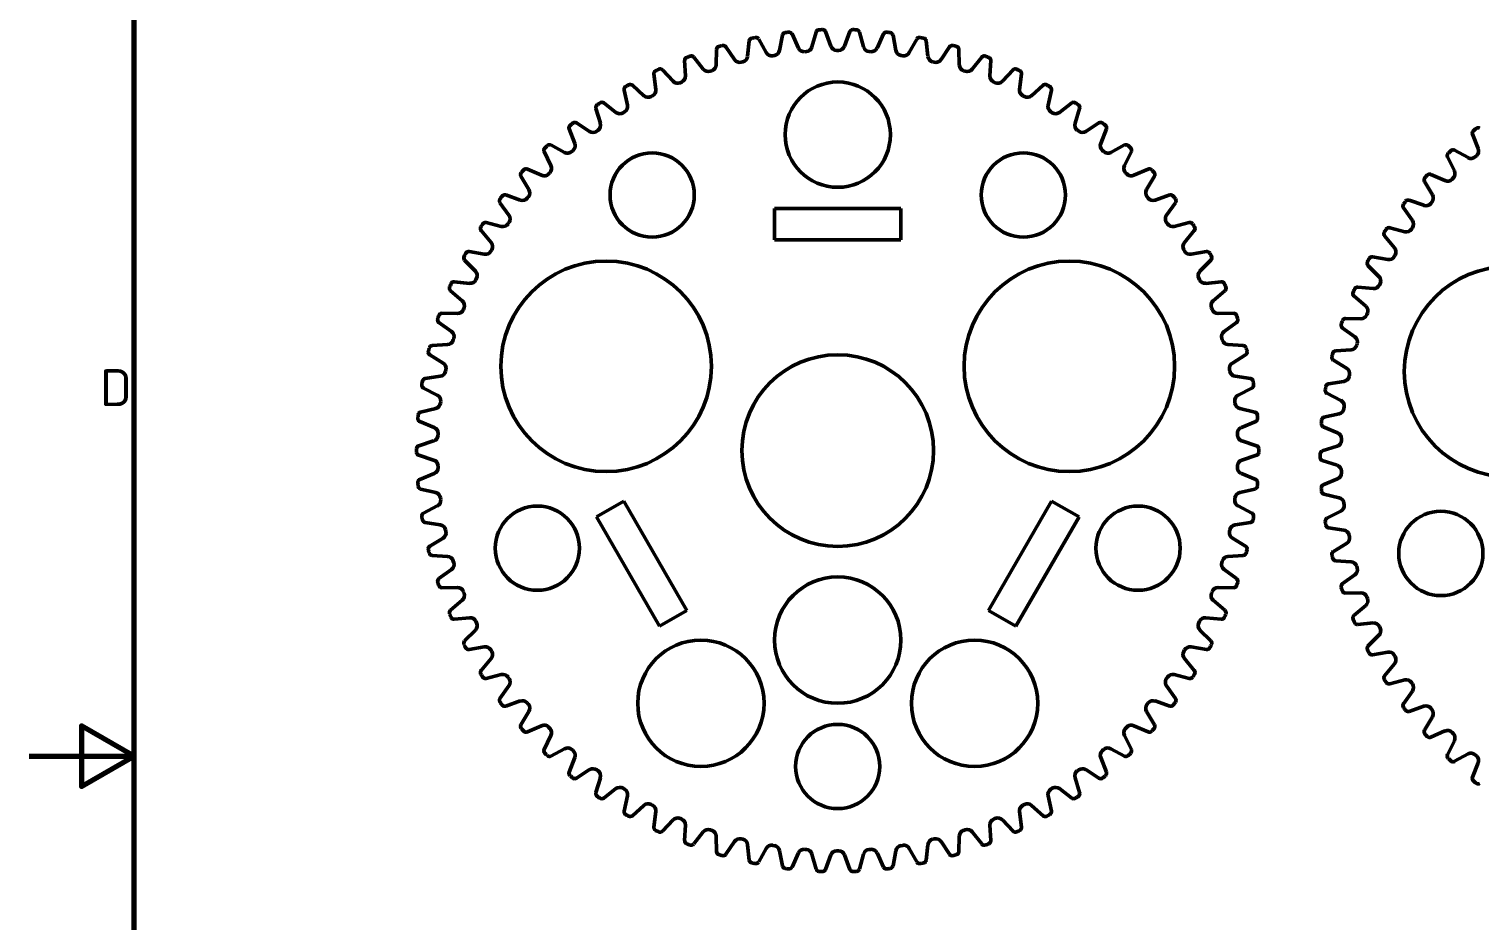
# Model space of a CAD drawing. Header units: millimetres. Extents: x 0 to 594, y 0 to 420.
# Drawn here: x 0 to 137.8, y 194.3 to 279.1 of the extents above; entities that cross this region are included whole.
import ezdxf

# ---------------------------------------------------------------- set-up
doc = ezdxf.new("R2010")
doc.units = ezdxf.units.MM
doc.layers.add('Rahmen (ISO)', color=7, linetype='Continuous', lineweight=70)
doc.layers.add('Sichtbar (ISO)', color=7, linetype='Continuous', lineweight=50)
doc.styles.add('Notiztext (DIN)', font='isocpeur.ttf')

# ---------------------------------------------------------------- blocks, each defined once
blk = doc.blocks.new('Ränder Vorgaberahmen')
at = {"layer": 'Rahmen (ISO)', "flags": 128}
for points in [[(10, 10), (10, 410), (584, 410), (584, 10), (10, 10)], [(0, 210), (10, 210), (5, 212.89), (5, 207.11), (10, 210)]]:
    blk.add_lwpolyline(points, dxfattribs=at)
at = {"layer": 'Rahmen (ISO)', "insert": (6.75, 243.25), "char_height": 3.5, "attachment_point": 7, "style": 'Notiztext (DIN)'}
blk.add_mtext('D', dxfattribs=at)

msp = doc.modelspace()

# ---------------------------------------------------------------- linework, layer by layer
at = {"layer": 'Sichtbar (ISO)'}
for p, q in [((71.57, 278.47), (71.3, 277.02)), ((73.09, 277.24), (72.48, 278.58)), ((74.76, 278.76), (74.37, 277.35)), ((76.18, 277.42), (75.67, 278.8)), ((77.97, 278.8), (77.46, 277.42)), ((79.27, 277.35), (78.88, 278.76)), ((81.16, 278.58), (80.55, 277.24)), ((82.34, 277.02), (82.07, 278.47)), ((65.31, 277.12), (65.27, 275.65)), ((67.01, 276.15), (66.19, 277.37)), ((68.41, 277.92), (68.26, 276.46)), ((70.02, 276.82), (69.31, 278.1)), ((84.33, 278.1), (83.61, 276.82)), ((85.38, 276.46), (85.23, 277.92)), ((87.45, 277.37), (86.63, 276.15)), ((88.37, 275.65), (88.33, 277.12)), ((62.28, 276.07), (62.36, 274.6)), ((64.05, 275.24), (63.14, 276.39)), ((67.8, 275.94), (67.65, 275.9)), ((70.8, 276.54), (70.64, 276.52)), ((73.84, 276.91), (73.68, 276.89)), ((76.9, 277.02), (76.74, 277.02)), ((79.96, 276.89), (79.8, 276.91)), ((82.99, 276.52), (82.84, 276.54)), ((85.99, 275.9), (85.84, 275.94)), ((90.5, 276.39), (89.59, 275.24)), ((91.28, 274.6), (91.36, 276.07)), ((59.35, 274.78), (59.55, 273.32)), ((61.18, 274.09), (60.17, 275.17)), ((64.86, 275.09), (64.71, 275.04)), ((88.93, 275.04), (88.78, 275.09)), ((93.47, 275.17), (92.46, 274.09)), ((94.09, 273.32), (94.29, 274.78)), ((56.53, 273.26), (56.84, 271.82)), ((58.41, 272.72), (57.32, 273.71)), ((62, 274.01), (61.85, 273.95)), ((91.79, 273.95), (91.64, 274.01)), ((96.32, 273.71), (95.23, 272.72)), ((96.8, 271.82), (97.11, 273.26)), ((55.75, 271.13), (54.59, 272.03)), ((59.23, 272.71), (59.09, 272.63)), ((94.55, 272.63), (94.41, 272.71)), ((99.05, 272.03), (97.88, 271.13)), ((53.84, 271.51), (54.27, 270.1)), ((56.58, 271.18), (56.44, 271.1)), ((97.2, 271.1), (97.06, 271.18)), ((99.37, 270.1), (99.8, 271.51)), ((51.3, 269.56), (51.84, 268.19)), ((53.24, 269.33), (52.01, 270.13)), ((54.05, 269.45), (53.93, 269.35)), ((99.71, 269.35), (99.58, 269.45)), ((101.63, 270.13), (100.4, 269.33)), ((101.8, 268.19), (102.34, 269.56)), ((137.12, 269.06), (137.66, 267.69)), ((48.93, 267.41), (49.57, 266.09)), ((50.88, 267.34), (49.58, 268.04)), ((51.68, 267.52), (51.56, 267.41)), ((102.08, 267.41), (101.96, 267.52)), ((104.05, 268.04), (102.76, 267.34)), ((104.06, 266.09), (104.71, 267.41)), ((136.7, 266.84), (135.4, 267.54)), ((134.75, 266.9), (135.4, 265.58)), ((137.5, 267.02), (137.38, 266.91)), ((46.73, 265.07), (47.49, 263.81)), ((48.68, 265.16), (47.34, 265.75)), ((49.47, 265.4), (49.36, 265.29)), ((104.28, 265.29), (104.17, 265.4)), ((106.3, 265.75), (104.96, 265.16)), ((106.15, 263.81), (106.91, 265.07)), ((134.5, 264.66), (133.16, 265.25)), ((135.29, 264.9), (135.18, 264.79)), ((46.67, 262.81), (45.28, 263.29)), ((108.36, 263.29), (106.97, 262.81)), ((132.55, 264.57), (133.31, 263.3)), ((44.73, 262.56), (45.59, 261.36)), ((47.43, 263.12), (47.33, 262.99)), ((70.82, 259.02), (70.82, 262.02)), ((70.82, 262.02), (82.82, 262.02)), ((82.82, 262.02), (82.82, 259.02)), ((106.3, 262.99), (106.2, 263.12)), ((108.05, 261.36), (108.9, 262.56)), ((130.56, 262.06), (131.41, 260.86)), ((132.49, 262.31), (131.1, 262.79)), ((133.26, 262.62), (133.15, 262.49)), ((44.86, 260.3), (43.43, 260.68)), ((45.59, 260.68), (45.5, 260.54)), ((108.14, 260.54), (108.05, 260.68)), ((110.21, 260.68), (108.78, 260.3)), ((42.94, 259.91), (43.89, 258.78)), ((109.75, 258.78), (110.69, 259.91)), ((128.77, 259.4), (129.71, 258.28)), ((130.68, 259.8), (129.25, 260.18)), ((131.41, 260.18), (131.32, 260.04)), ((43.25, 257.66), (41.8, 257.92)), ((43.95, 258.09), (43.87, 257.95)), ((82.82, 259.02), (70.82, 259.02)), ((109.77, 257.95), (109.69, 258.09)), ((111.84, 257.92), (110.39, 257.66)), ((41.37, 257.11), (42.41, 256.06)), ((111.23, 256.06), (112.26, 257.11)), ((127.19, 256.61), (128.23, 255.56)), ((129.07, 257.16), (127.62, 257.42)), ((129.77, 257.59), (129.69, 257.45)), ((41.86, 254.9), (40.39, 255.04)), ((42.52, 255.39), (42.45, 255.24)), ((111.18, 255.24), (111.12, 255.39)), ((113.25, 255.04), (111.78, 254.9)), ((40.03, 254.2), (41.15, 253.24)), ((112.49, 253.24), (113.6, 254.2)), ((125.85, 253.7), (126.97, 252.74)), ((127.68, 254.4), (126.21, 254.54)), ((128.34, 254.89), (128.27, 254.74)), ((41.32, 252.57), (41.26, 252.42)), ((112.38, 252.42), (112.32, 252.57)), ((38.93, 251.19), (40.12, 250.32)), ((40.69, 252.04), (39.22, 252.06)), ((114.42, 252.06), (112.95, 252.04)), ((113.52, 250.32), (114.71, 251.19)), ((126.51, 251.54), (125.04, 251.56)), ((127.14, 252.07), (127.08, 251.92)), ((40.34, 249.67), (40.3, 249.52)), ((113.34, 249.52), (113.3, 249.67)), ((124.75, 250.69), (125.94, 249.82)), ((38.08, 248.1), (39.33, 247.33)), ((39.76, 249.09), (38.29, 248.99)), ((115.34, 248.99), (113.88, 249.09)), ((114.31, 247.33), (115.56, 248.1)), ((125.58, 248.59), (124.11, 248.49)), ((126.16, 249.17), (126.12, 249.02)), ((123.9, 247.6), (125.15, 246.83)), ((39.07, 246.07), (37.62, 245.86)), ((39.6, 246.7), (39.57, 246.55)), ((114.07, 246.55), (114.04, 246.7)), ((116.02, 245.86), (114.57, 246.07)), ((124.89, 245.57), (123.44, 245.36)), ((125.42, 246.2), (125.39, 246.05)), ((37.47, 244.96), (38.78, 244.29)), ((114.86, 244.29), (116.17, 244.96)), ((123.29, 244.46), (124.6, 243.79)), ((38.63, 243.01), (37.19, 242.68)), ((39.11, 243.68), (39.09, 243.52)), ((114.55, 243.52), (114.53, 243.68)), ((116.44, 242.68), (115.01, 243.01)), ((124.93, 243.18), (124.91, 243.02)), ((37.12, 241.77), (38.48, 241.21)), ((115.16, 241.21), (116.52, 241.77)), ((122.94, 241.27), (124.3, 240.71)), ((124.45, 242.51), (123.01, 242.18)), ((38.43, 239.93), (37.03, 239.48)), ((38.85, 240.63), (38.85, 240.47)), ((114.79, 240.47), (114.79, 240.63)), ((116.61, 239.48), (115.21, 239.93)), ((124.67, 240.13), (124.67, 239.97)), ((37.03, 238.57), (38.43, 238.12)), ((115.21, 238.12), (116.61, 238.57)), ((124.25, 239.43), (122.85, 238.98)), ((38.85, 237.57), (38.85, 237.41)), ((114.79, 237.41), (114.79, 237.57)), ((122.85, 238.07), (124.25, 237.62)), ((124.67, 237.07), (124.67, 236.91)), ((38.48, 236.83), (37.12, 236.28)), ((116.52, 236.28), (115.16, 236.83)), ((124.3, 236.33), (122.94, 235.78)), ((37.19, 235.37), (38.63, 235.03)), ((39.09, 234.52), (39.11, 234.36)), ((114.53, 234.36), (114.55, 234.52)), ((115.01, 235.03), (116.44, 235.37)), ((123.01, 234.87), (124.45, 234.53)), ((38.78, 233.76), (37.47, 233.09)), ((53.9, 232.72), (56.5, 234.22)), ((56.5, 234.22), (62.5, 223.83)), ((91.14, 223.83), (97.14, 234.22)), ((97.14, 234.22), (99.74, 232.72)), ((116.17, 233.09), (114.86, 233.76)), ((124.6, 233.26), (123.29, 232.59)), ((124.91, 234.02), (124.93, 233.86)), ((37.62, 232.19), (39.07, 231.97)), ((59.9, 222.33), (53.9, 232.72)), ((99.74, 232.72), (93.74, 222.33)), ((114.57, 231.97), (116.02, 232.19)), ((123.44, 231.69), (124.89, 231.47)), ((39.33, 230.71), (38.08, 229.94)), ((39.57, 231.5), (39.6, 231.34)), ((114.04, 231.34), (114.07, 231.5)), ((115.56, 229.94), (114.31, 230.71)), ((125.15, 230.21), (123.9, 229.44)), ((125.39, 231), (125.42, 230.84)), ((38.29, 229.06), (39.76, 228.96)), ((113.88, 228.96), (115.34, 229.06)), ((40.12, 227.72), (38.93, 226.86)), ((40.3, 228.53), (40.34, 228.37)), ((113.3, 228.37), (113.34, 228.53)), ((114.71, 226.86), (113.52, 227.72)), ((124.11, 228.56), (125.58, 228.46)), ((126.12, 228.03), (126.16, 227.87)), ((125.94, 227.22), (124.75, 226.36)), ((39.22, 225.99), (40.69, 226.01)), ((41.15, 224.81), (40.03, 223.85)), ((41.26, 225.62), (41.32, 225.47)), ((112.32, 225.47), (112.38, 225.62)), ((113.6, 223.85), (112.49, 224.81)), ((112.95, 226.01), (114.42, 225.99)), ((125.04, 225.49), (126.51, 225.51)), ((127.08, 225.12), (127.14, 224.97)), ((62.5, 223.83), (59.9, 222.33)), ((93.74, 222.33), (91.14, 223.83)), ((126.97, 224.31), (125.85, 223.35)), ((40.39, 223.01), (41.86, 223.15)), ((42.41, 221.98), (41.37, 220.94)), ((42.45, 222.81), (42.52, 222.66)), ((111.12, 222.66), (111.18, 222.81)), ((112.26, 220.94), (111.23, 221.98)), ((111.78, 223.15), (113.25, 223.01)), ((126.21, 222.51), (127.68, 222.65)), ((128.27, 222.31), (128.34, 222.16)), ((128.23, 221.48), (127.19, 220.44)), ((41.8, 220.13), (43.25, 220.38)), ((43.89, 219.27), (42.94, 218.14)), ((43.87, 220.09), (43.95, 219.95)), ((109.69, 219.95), (109.77, 220.09)), ((110.69, 218.14), (109.75, 219.27)), ((110.39, 220.38), (111.84, 220.13)), ((127.62, 219.63), (129.07, 219.88)), ((129.69, 219.59), (129.77, 219.45)), ((129.71, 218.77), (128.77, 217.64)), ((43.43, 217.37), (44.86, 217.74)), ((45.59, 216.68), (44.73, 215.48)), ((45.5, 217.5), (45.59, 217.37)), ((108.05, 217.37), (108.14, 217.5)), ((108.9, 215.48), (108.05, 216.68)), ((108.78, 217.74), (110.21, 217.37)), ((129.25, 216.87), (130.68, 217.24)), ((131.32, 217), (131.41, 216.87)), ((45.28, 214.76), (46.67, 215.24)), ((47.33, 215.05), (47.43, 214.93)), ((106.2, 214.93), (106.3, 215.05)), ((106.97, 215.24), (108.36, 214.76)), ((131.41, 216.18), (130.56, 214.98)), ((47.49, 214.24), (46.73, 212.98)), ((106.91, 212.98), (106.15, 214.24)), ((131.1, 214.25), (132.49, 214.74)), ((133.31, 213.74), (132.55, 212.48)), ((133.15, 214.55), (133.26, 214.43)), ((47.34, 212.3), (48.68, 212.89)), ((49.36, 212.76), (49.47, 212.64)), ((104.17, 212.64), (104.28, 212.76)), ((104.96, 212.89), (106.3, 212.3)), ((133.16, 211.8), (134.5, 212.39)), ((135.18, 212.26), (135.29, 212.14)), ((49.57, 211.96), (48.93, 210.64)), ((104.71, 210.64), (104.06, 211.96)), ((135.4, 211.46), (134.75, 210.14)), ((49.58, 210.01), (50.88, 210.71)), ((51.84, 209.86), (51.3, 208.49)), ((51.56, 210.63), (51.68, 210.53)), ((102.34, 208.49), (101.8, 209.86)), ((101.96, 210.53), (102.08, 210.63)), ((102.76, 210.71), (104.05, 210.01)), ((135.4, 209.51), (136.7, 210.21)), ((137.38, 210.13), (137.5, 210.03)), ((52.01, 207.91), (53.24, 208.72)), ((53.93, 208.69), (54.05, 208.6)), ((99.58, 208.6), (99.71, 208.69)), ((100.4, 208.72), (101.63, 207.91)), ((137.66, 209.36), (137.12, 207.99)), ((54.27, 207.94), (53.84, 206.54)), ((54.59, 206.02), (55.75, 206.92)), ((56.44, 206.95), (56.58, 206.86)), ((97.06, 206.86), (97.2, 206.95)), ((97.88, 206.92), (99.05, 206.02)), ((99.8, 206.54), (99.37, 207.94)), ((56.84, 206.23), (56.53, 204.79)), ((59.09, 205.41), (59.23, 205.34)), ((94.41, 205.34), (94.55, 205.41)), ((97.11, 204.79), (96.8, 206.23)), ((57.32, 204.34), (58.41, 205.33)), ((59.55, 204.73), (59.35, 203.27)), ((61.85, 204.1), (62, 204.03)), ((91.64, 204.03), (91.79, 204.1)), ((94.29, 203.27), (94.09, 204.73)), ((95.23, 205.33), (96.32, 204.34)), ((60.17, 202.88), (61.18, 203.95)), ((62.36, 203.45), (62.28, 201.98)), ((63.14, 201.66), (64.05, 202.81)), ((64.71, 203), (64.86, 202.95)), ((88.78, 202.95), (88.93, 203)), ((89.59, 202.81), (90.5, 201.66)), ((91.36, 201.98), (91.28, 203.45)), ((92.46, 203.95), (93.47, 202.88)), ((65.27, 202.4), (65.31, 200.93)), ((66.19, 200.68), (67.01, 201.9)), ((67.65, 202.15), (67.8, 202.11)), ((68.26, 201.59), (68.41, 200.13)), ((69.31, 199.95), (70.02, 201.23)), ((70.64, 201.53), (70.8, 201.5)), ((82.84, 201.5), (82.99, 201.53)), ((83.61, 201.23), (84.33, 199.95)), ((85.23, 200.13), (85.38, 201.59)), ((85.84, 202.11), (85.99, 202.15)), ((86.63, 201.9), (87.45, 200.68)), ((88.33, 200.93), (88.37, 202.4)), ((71.3, 201.02), (71.57, 199.58)), ((72.48, 199.47), (73.09, 200.81)), ((73.68, 201.15), (73.84, 201.14)), ((74.37, 200.7), (74.76, 199.28)), ((75.67, 199.25), (76.18, 200.63)), ((76.74, 201.02), (76.9, 201.02)), ((77.46, 200.63), (77.97, 199.25)), ((78.88, 199.28), (79.27, 200.7)), ((79.8, 201.14), (79.96, 201.15)), ((80.55, 200.81), (81.16, 199.47)), ((82.07, 199.58), (82.34, 201.02))]:
    msp.add_line(p, q, dxfattribs=at)
for centre, radius in [((76.82, 269.02), 5), ((59.19, 263.29), 4), ((94.45, 263.29), 4), ((54.82, 247.02), 10), ((98.82, 247.02), 10), ((140.64, 246.52), 10), ((76.82, 239.02), 9.1), ((48.29, 229.75), 4), ((105.35, 229.75), 4), ((134.11, 229.25), 4), ((76.82, 221.02), 6), ((63.82, 215.02), 6), ((89.82, 215.02), 6), ((76.82, 209.02), 4)]:
    msp.add_circle(centre, radius, dxfattribs=at)
for centre, radius, start, end in [((71.87, 278.41), 0.3, 97.1685, 169.2308), ((76.82, 239.02), 40, 96.6777, 97.1685), ((72.2, 278.45), 0.3, 24.6154, 96.6777), ((75.05, 278.68), 0.3, 92.5531, 164.6154), ((76.82, 239.02), 40, 92.0623, 92.5531), ((75.39, 278.7), 0.3, 20, 92.0623), ((78.25, 278.7), 0.3, 87.9377, 160), ((76.82, 239.02), 40, 87.4469, 87.9377), ((78.59, 278.68), 0.3, 15.3846, 87.4469), ((81.44, 278.45), 0.3, 83.3223, 155.3846), ((76.82, 239.02), 40, 82.8315, 83.3223), ((81.77, 278.41), 0.3, 10.7692, 82.8315), ((65.61, 277.11), 0.3, 106.3992, 178.4615), ((76.82, 239.02), 40, 105.9084, 106.3992), ((65.94, 277.2), 0.3, 33.8462, 105.9084), ((68.71, 277.89), 0.3, 101.7839, 173.8462), ((76.82, 239.02), 40, 101.2931, 101.7839), ((69.04, 277.96), 0.3, 29.2308, 101.2931), ((73.63, 277.49), 0.6, 204.6154, 274.6154), ((73.79, 277.51), 0.6, 274.6154, 344.6154), ((76.74, 277.62), 0.6, 200, 270), ((76.9, 277.62), 0.6, 270, 340), ((79.85, 277.51), 0.6, 195.3846, 265.3846), ((80, 277.49), 0.6, 265.3846, 335.3846), ((84.59, 277.96), 0.3, 78.7069, 150.7692), ((76.82, 239.02), 40, 78.2161, 78.7069), ((84.93, 277.89), 0.3, 6.1538, 78.2161), ((87.7, 277.2), 0.3, 74.0916, 146.1538), ((76.82, 239.02), 40, 73.6008, 74.0916), ((88.03, 277.11), 0.3, 1.5385, 73.6008), ((62.58, 276.08), 0.3, 111.0146, 183.0769), ((76.82, 239.02), 40, 110.5238, 111.0146), ((62.9, 276.2), 0.3, 38.4615, 110.5238), ((67.5, 276.48), 0.6, 213.8462, 283.8462), ((67.66, 276.52), 0.6, 283.8462, 353.8462), ((70.55, 277.11), 0.6, 209.2308, 279.2308), ((70.71, 277.14), 0.6, 279.2308, 349.2308), ((82.93, 277.14), 0.6, 190.7692, 260.7692), ((83.09, 277.11), 0.6, 260.7692, 330.7692), ((85.98, 276.52), 0.6, 186.1538, 256.1538), ((86.13, 276.48), 0.6, 256.1538, 326.1538), ((90.74, 276.2), 0.3, 69.4762, 141.5385), ((76.82, 239.02), 40, 68.9854, 69.4762), ((91.06, 276.08), 0.3, 356.9231, 68.9854), ((59.65, 274.82), 0.3, 115.63, 187.6923), ((76.82, 239.02), 40, 115.1392, 115.63), ((59.95, 274.96), 0.3, 43.0769, 115.1392), ((61.76, 274.57), 0.6, 293.0769, 3.0769), ((64.52, 275.61), 0.6, 218.4615, 288.4615), ((64.67, 275.66), 0.6, 288.4615, 358.4615), ((88.97, 275.66), 0.6, 181.5385, 251.5385), ((89.12, 275.61), 0.6, 251.5385, 321.5385), ((91.88, 274.57), 0.6, 176.9231, 246.9231), ((93.68, 274.96), 0.3, 64.8608, 136.9231), ((76.82, 239.02), 40, 64.37, 64.8608), ((93.99, 274.82), 0.3, 352.3077, 64.37), ((56.82, 273.32), 0.3, 120.2454, 192.3077), ((76.82, 239.02), 40, 119.7546, 120.2454), ((57.12, 273.49), 0.3, 47.6923, 119.7546), ((58.95, 273.24), 0.6, 297.6923, 7.6923), ((61.62, 274.5), 0.6, 223.0769, 293.0769), ((92.02, 274.5), 0.6, 246.9231, 316.9231), ((94.69, 273.24), 0.6, 172.3077, 242.3077), ((96.52, 273.49), 0.3, 60.2454, 132.3077), ((76.82, 239.02), 40, 59.7546, 60.2454), ((96.82, 273.32), 0.3, 347.6923, 59.7546), ((54.13, 271.6), 0.3, 124.8608, 196.9231), ((76.82, 239.02), 40, 124.37, 124.8608), ((54.41, 271.79), 0.3, 52.3077, 124.37), ((56.26, 271.69), 0.6, 302.3077, 12.3077), ((58.81, 273.17), 0.6, 227.6923, 297.6923), ((94.83, 273.17), 0.6, 242.3077, 312.3077), ((97.38, 271.69), 0.6, 167.6923, 237.6923), ((99.23, 271.79), 0.3, 55.63, 127.6923), ((76.82, 239.02), 40, 55.1392, 55.63), ((99.51, 271.6), 0.3, 343.0769, 55.1392), ((51.84, 269.88), 0.3, 56.9231, 128.9854), ((56.12, 271.61), 0.6, 232.3077, 302.3077), ((97.52, 271.61), 0.6, 237.6923, 307.6923), ((101.8, 269.88), 0.3, 51.0146, 123.0769), ((51.58, 269.67), 0.3, 129.4762, 201.5385), ((76.82, 239.02), 40, 128.9854, 129.4762), ((53.57, 269.83), 0.6, 236.9231, 306.9231), ((53.69, 269.93), 0.6, 306.9231, 16.9231), ((99.94, 269.93), 0.6, 163.0769, 233.0769), ((100.07, 269.83), 0.6, 233.0769, 303.0769), ((76.82, 239.02), 40, 50.5238, 51.0146), ((102.06, 269.67), 0.3, 338.4615, 50.5238), ((137.4, 269.17), 0.3, 129.4762, 201.5385), ((162.64, 238.52), 40, 128.9854, 129.4762), ((137.66, 269.38), 0.3, 56.9231, 128.9854), ((49.2, 267.54), 0.3, 134.0916, 206.1538), ((76.82, 239.02), 40, 133.6008, 134.0916), ((49.44, 267.77), 0.3, 61.5385, 133.6008), ((51.16, 267.86), 0.6, 241.5385, 311.5385), ((51.28, 267.97), 0.6, 311.5385, 21.5385), ((102.36, 267.97), 0.6, 158.4615, 228.4615), ((102.48, 267.86), 0.6, 228.4615, 298.4615), ((104.2, 267.77), 0.3, 46.3992, 118.4615), ((76.82, 239.02), 40, 45.9084, 46.3992), ((104.44, 267.54), 0.3, 333.8462, 45.9084), ((162.64, 238.52), 40, 133.6008, 134.0916), ((135.26, 267.27), 0.3, 61.5385, 133.6008), ((137.1, 267.47), 0.6, 311.5385, 21.5385), ((49.04, 265.82), 0.6, 316.1538, 26.1538), ((104.6, 265.82), 0.6, 153.8462, 223.8462), ((135.02, 267.04), 0.3, 134.0916, 206.1538), ((136.98, 267.36), 0.6, 241.5385, 311.5385), ((46.99, 265.22), 0.3, 138.7069, 210.7692), ((76.82, 239.02), 40, 138.2161, 138.7069), ((47.22, 265.48), 0.3, 66.1538, 138.2161), ((48.93, 265.71), 0.6, 246.1538, 316.1538), ((104.71, 265.71), 0.6, 223.8462, 293.8462), ((106.42, 265.48), 0.3, 41.7839, 113.8462), ((76.82, 239.02), 40, 41.2931, 41.7839), ((106.65, 265.22), 0.3, 329.2308, 41.2931), ((132.81, 264.72), 0.3, 138.7069, 210.7692), ((162.64, 238.52), 40, 138.2161, 138.7069), ((133.04, 264.98), 0.3, 66.1538, 138.2161), ((134.75, 265.2), 0.6, 246.1538, 316.1538), ((134.86, 265.32), 0.6, 316.1538, 26.1538), ((45.18, 263.01), 0.3, 70.7692, 142.8315), ((46.97, 263.5), 0.6, 320.7692, 30.7692), ((106.67, 263.5), 0.6, 149.2308, 219.2308), ((108.45, 263.01), 0.3, 37.1685, 109.2308), ((132.79, 263), 0.6, 320.7692, 30.7692), ((44.98, 262.74), 0.3, 143.3223, 215.3846), ((76.82, 239.02), 40, 142.8315, 143.3223), ((46.87, 263.37), 0.6, 250.7692, 320.7692), ((106.77, 263.37), 0.6, 219.2308, 289.2308), ((76.82, 239.02), 40, 36.6777, 37.1685), ((108.66, 262.74), 0.3, 324.6154, 36.6777), ((130.8, 262.24), 0.3, 143.3223, 215.3846), ((162.64, 238.52), 40, 142.8315, 143.3223), ((131, 262.51), 0.3, 70.7692, 142.8315), ((132.69, 262.87), 0.6, 250.7692, 320.7692), ((76.82, 239.02), 40, 147.4469, 147.9377), ((43.36, 260.39), 0.3, 75.3846, 147.4469), ((45.01, 260.89), 0.6, 255.3846, 325.3846), ((45.1, 261.02), 0.6, 325.3846, 35.3846), ((108.54, 261.02), 0.6, 144.6154, 214.6154), ((108.63, 260.89), 0.6, 214.6154, 284.6154), ((110.28, 260.39), 0.3, 32.5531, 104.6154), ((76.82, 239.02), 40, 32.0623, 32.5531), ((130.92, 260.52), 0.6, 325.3846, 35.3846), ((43.17, 260.1), 0.3, 147.9377, 220), ((110.46, 260.1), 0.3, 320, 32.0623), ((129, 259.6), 0.3, 147.9377, 220), ((162.64, 238.52), 40, 147.4469, 147.9377), ((129.18, 259.89), 0.3, 75.3846, 147.4469), ((130.83, 260.38), 0.6, 255.3846, 325.3846), ((76.82, 239.02), 40, 152.0623, 152.5531), ((41.75, 257.62), 0.3, 80, 152.0623), ((43.35, 258.25), 0.6, 260, 330), ((43.43, 258.39), 0.6, 330, 40), ((110.21, 258.39), 0.6, 140, 210), ((110.29, 258.25), 0.6, 210, 280), ((111.89, 257.62), 0.3, 27.9377, 100), ((76.82, 239.02), 40, 27.4469, 27.9377), ((129.25, 257.89), 0.6, 330, 40), ((41.59, 257.32), 0.3, 152.5531, 224.6154), ((112.05, 257.32), 0.3, 315.3846, 27.4469), ((127.41, 256.82), 0.3, 152.5531, 224.6154), ((162.64, 238.52), 40, 152.0623, 152.5531), ((127.57, 257.12), 0.3, 80, 152.0623), ((129.17, 257.75), 0.6, 260, 330), ((40.36, 254.74), 0.3, 84.6154, 156.6777), ((41.91, 255.5), 0.6, 264.6154, 334.6154), ((41.98, 255.64), 0.6, 334.6154, 44.6154), ((111.66, 255.64), 0.6, 135.3846, 205.3846), ((111.73, 255.5), 0.6, 205.3846, 275.3846), ((113.28, 254.74), 0.3, 23.3223, 95.3846), ((127.8, 255.14), 0.6, 334.6154, 44.6154), ((40.23, 254.43), 0.3, 157.1685, 229.2308), ((76.82, 239.02), 40, 156.6777, 157.1685), ((76.82, 239.02), 40, 22.8315, 23.3223), ((113.41, 254.43), 0.3, 310.7692, 22.8315), ((126.05, 253.93), 0.3, 157.1685, 229.2308), ((162.64, 238.52), 40, 156.6777, 157.1685), ((126.18, 254.24), 0.3, 84.6154, 156.6777), ((127.73, 255), 0.6, 264.6154, 334.6154), ((40.7, 252.64), 0.6, 269.2308, 339.2308), ((40.76, 252.79), 0.6, 339.2308, 49.2308), ((112.88, 252.79), 0.6, 130.7692, 200.7692), ((112.94, 252.64), 0.6, 200.7692, 270.7692), ((126.58, 252.29), 0.6, 339.2308, 49.2308), ((39.11, 251.43), 0.3, 161.7839, 233.8462), ((76.82, 239.02), 40, 161.2931, 161.7839), ((39.22, 251.76), 0.3, 89.2308, 161.2931), ((114.42, 251.76), 0.3, 18.7069, 90.7692), ((76.82, 239.02), 40, 18.2161, 18.7069), ((114.53, 251.43), 0.3, 306.1538, 18.2161), ((124.93, 250.93), 0.3, 161.7839, 233.8462), ((162.64, 238.52), 40, 161.2931, 161.7839), ((125.04, 251.26), 0.3, 89.2308, 161.2931), ((126.52, 252.14), 0.6, 269.2308, 339.2308), ((39.72, 249.69), 0.6, 273.8462, 343.8462), ((39.77, 249.84), 0.6, 343.8462, 53.8462), ((113.87, 249.84), 0.6, 126.1538, 196.1538), ((113.92, 249.69), 0.6, 196.1538, 266.1538), ((125.59, 249.34), 0.6, 343.8462, 53.8462), ((38.23, 248.36), 0.3, 166.3992, 238.4615), ((76.82, 239.02), 40, 165.9084, 166.3992), ((38.31, 248.69), 0.3, 93.8462, 165.9084), ((115.32, 248.69), 0.3, 14.0916, 86.1538), ((115.41, 248.36), 0.3, 301.5385, 13.6008), ((76.82, 239.02), 40, 13.6008, 14.0916), ((162.64, 238.52), 40, 165.9084, 166.3992), ((124.13, 248.19), 0.3, 93.8462, 165.9084), ((125.54, 249.19), 0.6, 273.8462, 343.8462), ((39.02, 246.82), 0.6, 348.4615, 58.4615), ((114.62, 246.82), 0.6, 121.5385, 191.5385), ((124.05, 247.86), 0.3, 166.3992, 238.4615), ((124.84, 246.32), 0.6, 348.4615, 58.4615), ((76.82, 239.02), 40, 170.5238, 171.0146), ((37.66, 245.56), 0.3, 98.4615, 170.5238), ((38.98, 246.67), 0.6, 278.4615, 348.4615), ((114.66, 246.67), 0.6, 191.5385, 261.5385), ((115.98, 245.56), 0.3, 9.4762, 81.5385), ((76.82, 239.02), 40, 8.9854, 9.4762), ((123.48, 245.06), 0.3, 98.4615, 170.5238), ((124.8, 246.17), 0.6, 278.4615, 348.4615), ((37.61, 245.22), 0.3, 171.0146, 243.0769), ((38.51, 243.76), 0.6, 353.0769, 63.0769), ((115.13, 243.76), 0.6, 116.9231, 186.9231), ((116.03, 245.22), 0.3, 296.9231, 8.9854), ((162.64, 238.52), 40, 170.5238, 171.0146), ((123.43, 244.72), 0.3, 171.0146, 243.0769), ((37.26, 242.39), 0.3, 103.0769, 175.1392), ((38.49, 243.6), 0.6, 283.0769, 353.0769), ((115.15, 243.6), 0.6, 186.9231, 256.9231), ((116.38, 242.39), 0.3, 4.8608, 76.9231), ((124.31, 243.1), 0.6, 283.0769, 353.0769), ((124.33, 243.26), 0.6, 353.0769, 63.0769), ((37.23, 242.05), 0.3, 175.63, 247.6923), ((76.82, 239.02), 40, 175.1392, 175.63), ((38.25, 240.66), 0.6, 357.6923, 67.6923), ((115.38, 240.66), 0.6, 112.3077, 182.3077), ((116.4, 242.05), 0.3, 292.3077, 4.37), ((76.82, 239.02), 40, 4.37, 4.8608), ((162.64, 238.52), 40, 175.1392, 175.63), ((123.06, 241.55), 0.3, 175.63, 247.6923), ((123.08, 241.89), 0.3, 103.0769, 175.1392), ((38.25, 240.5), 0.6, 287.6923, 357.6923), ((115.39, 240.5), 0.6, 182.3077, 252.3077), ((124.07, 240), 0.6, 287.6923, 357.6923), ((124.07, 240.16), 0.6, 357.6923, 67.6923), ((37.12, 239.19), 0.3, 107.6923, 179.7546), ((76.82, 239.02), 40, 179.7546, 180.2454), ((37.12, 238.85), 0.3, 180.2454, 252.3077), ((116.52, 239.19), 0.3, 0.2454, 72.3077), ((116.52, 238.85), 0.3, 287.6923, 359.7546), ((76.82, 239.02), 40, 359.7546, 0.2454), ((122.94, 238.69), 0.3, 107.6923, 179.7546), ((162.64, 238.52), 40, 179.7546, 180.2454), ((38.25, 237.55), 0.6, 2.3077, 72.3077), ((38.25, 237.39), 0.6, 292.3077, 2.3077), ((115.38, 237.39), 0.6, 177.6923, 247.6923), ((115.39, 237.55), 0.6, 107.6923, 177.6923), ((122.94, 238.35), 0.3, 180.2454, 252.3077), ((124.07, 237.05), 0.6, 2.3077, 72.3077), ((37.23, 236), 0.3, 112.3077, 184.37), ((76.82, 239.02), 40, 184.37, 184.8608), ((116.4, 236), 0.3, 355.63, 67.6923), ((76.82, 239.02), 40, 355.1392, 355.63), ((123.06, 235.5), 0.3, 112.3077, 184.37), ((124.07, 236.89), 0.6, 292.3077, 2.3077), ((37.26, 235.66), 0.3, 184.8608, 256.9231), ((38.49, 234.45), 0.6, 6.9231, 76.9231), ((38.51, 234.29), 0.6, 296.9231, 6.9231), ((115.13, 234.29), 0.6, 173.0769, 243.0769), ((115.15, 234.45), 0.6, 103.0769, 173.0769), ((116.38, 235.66), 0.3, 283.0769, 355.1392), ((162.64, 238.52), 40, 184.37, 184.8608), ((123.08, 235.16), 0.3, 184.8608, 256.9231), ((124.31, 233.95), 0.6, 6.9231, 76.9231), ((37.61, 232.82), 0.3, 116.9231, 188.9854), ((116.03, 232.82), 0.3, 351.0146, 63.0769), ((124.33, 233.79), 0.6, 296.9231, 6.9231), ((76.82, 239.02), 40, 188.9854, 189.4762), ((37.66, 232.49), 0.3, 189.4762, 261.5385), ((38.98, 231.38), 0.6, 11.5385, 81.5385), ((114.66, 231.38), 0.6, 98.4615, 168.4615), ((115.98, 232.49), 0.3, 278.4615, 350.5238), ((76.82, 239.02), 40, 350.5238, 351.0146), ((123.43, 232.32), 0.3, 116.9231, 188.9854), ((162.64, 238.52), 40, 188.9854, 189.4762), ((123.48, 231.99), 0.3, 189.4762, 261.5385), ((39.02, 231.22), 0.6, 301.5385, 11.5385), ((114.62, 231.22), 0.6, 168.4615, 238.4615), ((124.8, 230.88), 0.6, 11.5385, 81.5385), ((124.84, 230.72), 0.6, 301.5385, 11.5385), ((38.23, 229.69), 0.3, 121.5385, 193.6008), ((76.82, 239.02), 40, 193.6008, 194.0916), ((38.31, 229.36), 0.3, 194.0916, 266.1538), ((39.72, 228.36), 0.6, 16.1538, 86.1538), ((113.92, 228.36), 0.6, 93.8462, 163.8462), ((115.32, 229.36), 0.3, 273.8462, 345.9084), ((115.41, 229.69), 0.3, 346.3992, 58.4615), ((76.82, 239.02), 40, 345.9084, 346.3992), ((124.05, 229.19), 0.3, 121.5385, 193.6008), ((162.64, 238.52), 40, 193.6008, 194.0916), ((39.77, 228.21), 0.6, 306.1538, 16.1538), ((113.87, 228.21), 0.6, 163.8462, 233.8462), ((124.13, 228.86), 0.3, 194.0916, 266.1538), ((125.54, 227.86), 0.6, 16.1538, 86.1538), ((125.59, 227.71), 0.6, 306.1538, 16.1538), ((39.11, 226.61), 0.3, 126.1538, 198.2161), ((76.82, 239.02), 40, 198.2161, 198.7069), ((39.22, 226.29), 0.3, 198.7069, 270.7692), ((114.42, 226.29), 0.3, 269.2308, 341.2931), ((114.53, 226.61), 0.3, 341.7839, 53.8462), ((76.82, 239.02), 40, 341.2931, 341.7839), ((124.93, 226.11), 0.3, 126.1538, 198.2161), ((40.7, 225.41), 0.6, 20.7692, 90.7692), ((40.76, 225.26), 0.6, 310.7692, 20.7692), ((112.88, 225.26), 0.6, 159.2308, 229.2308), ((112.94, 225.41), 0.6, 89.2308, 159.2308), ((162.64, 238.52), 40, 198.2161, 198.7069), ((125.04, 225.79), 0.3, 198.7069, 270.7692), ((126.52, 224.91), 0.6, 20.7692, 90.7692), ((126.58, 224.76), 0.6, 310.7692, 20.7692), ((40.23, 223.62), 0.3, 130.7692, 202.8315), ((76.82, 239.02), 40, 202.8315, 203.3223), ((76.82, 239.02), 40, 336.6777, 337.1685), ((113.41, 223.62), 0.3, 337.1685, 49.2308), ((126.05, 223.12), 0.3, 130.7692, 202.8315), ((40.36, 223.31), 0.3, 203.3223, 275.3846), ((41.91, 222.55), 0.6, 25.3846, 95.3846), ((41.98, 222.4), 0.6, 315.3846, 25.3846), ((111.66, 222.4), 0.6, 154.6154, 224.6154), ((111.73, 222.55), 0.6, 84.6154, 154.6154), ((113.28, 223.31), 0.3, 264.6154, 336.6777), ((162.64, 238.52), 40, 202.8315, 203.3223), ((126.18, 222.81), 0.3, 203.3223, 275.3846), ((127.73, 222.05), 0.6, 25.3846, 95.3846), ((127.8, 221.9), 0.6, 315.3846, 25.3846), ((41.59, 220.73), 0.3, 135.3846, 207.4469), ((76.82, 239.02), 40, 207.4469, 207.9377), ((76.82, 239.02), 40, 332.0623, 332.5531), ((112.05, 220.73), 0.3, 332.5531, 44.6154), ((41.75, 220.42), 0.3, 207.9377, 280), ((43.35, 219.79), 0.6, 30, 100), ((43.43, 219.65), 0.6, 320, 30), ((110.21, 219.65), 0.6, 150, 220), ((110.29, 219.79), 0.6, 80, 150), ((111.89, 220.42), 0.3, 260, 332.0623), ((127.41, 220.22), 0.3, 135.3846, 207.4469), ((162.64, 238.52), 40, 207.4469, 207.9377), ((127.57, 219.92), 0.3, 207.9377, 280), ((129.17, 219.29), 0.6, 30, 100), ((129.25, 219.15), 0.6, 320, 30), ((43.17, 217.95), 0.3, 140, 212.0623), ((76.82, 239.02), 40, 212.0623, 212.5531), ((76.82, 239.02), 40, 327.4469, 327.9377), ((110.46, 217.95), 0.3, 327.9377, 40), ((43.36, 217.66), 0.3, 212.5531, 284.6154), ((45.01, 217.16), 0.6, 34.6154, 104.6154), ((45.1, 217.03), 0.6, 324.6154, 34.6154), ((108.54, 217.03), 0.6, 145.3846, 215.3846), ((108.63, 217.16), 0.6, 75.3846, 145.3846), ((110.28, 217.66), 0.3, 255.3846, 327.4469), ((129, 217.45), 0.3, 140, 212.0623), ((162.64, 238.52), 40, 212.0623, 212.5531), ((129.18, 217.16), 0.3, 212.5531, 284.6154), ((130.83, 216.66), 0.6, 34.6154, 104.6154), ((130.92, 216.53), 0.6, 324.6154, 34.6154), ((44.98, 215.31), 0.3, 144.6154, 216.6777), ((76.82, 239.02), 40, 216.6777, 217.1685), ((46.87, 214.67), 0.6, 39.2308, 109.2308), ((106.77, 214.67), 0.6, 70.7692, 140.7692), ((76.82, 239.02), 40, 322.8315, 323.3223), ((108.66, 215.31), 0.3, 323.3223, 35.3846), ((45.18, 215.04), 0.3, 217.1685, 289.2308), ((46.97, 214.55), 0.6, 329.2308, 39.2308), ((106.67, 214.55), 0.6, 140.7692, 210.7692), ((108.45, 215.04), 0.3, 250.7692, 322.8315), ((130.8, 214.81), 0.3, 144.6154, 216.6777), ((162.64, 238.52), 40, 216.6777, 217.1685), ((131, 214.54), 0.3, 217.1685, 289.2308), ((132.69, 214.17), 0.6, 39.2308, 109.2308), ((132.79, 214.05), 0.6, 329.2308, 39.2308), ((46.99, 212.83), 0.3, 149.2308, 221.2931), ((76.82, 239.02), 40, 221.2931, 221.7839), ((47.22, 212.57), 0.3, 221.7839, 293.8462), ((48.93, 212.34), 0.6, 43.8462, 113.8462), ((49.04, 212.23), 0.6, 333.8462, 43.8462), ((104.6, 212.23), 0.6, 136.1538, 206.1538), ((104.71, 212.34), 0.6, 66.1538, 136.1538), ((106.42, 212.57), 0.3, 246.1538, 318.2161), ((76.82, 239.02), 40, 318.2161, 318.7069), ((106.65, 212.83), 0.3, 318.7069, 30.7692), ((132.81, 212.32), 0.3, 149.2308, 221.2931), ((134.75, 211.84), 0.6, 43.8462, 113.8462), ((162.64, 238.52), 40, 221.2931, 221.7839), ((133.04, 212.07), 0.3, 221.7839, 293.8462), ((134.86, 211.73), 0.6, 333.8462, 43.8462), ((49.2, 210.51), 0.3, 153.8462, 225.9084), ((76.82, 239.02), 40, 225.9084, 226.3992), ((49.44, 210.27), 0.3, 226.3992, 298.4615), ((51.16, 210.18), 0.6, 48.4615, 118.4615), ((51.28, 210.08), 0.6, 338.4615, 48.4615), ((102.36, 210.08), 0.6, 131.5385, 201.5385), ((102.48, 210.18), 0.6, 61.5385, 131.5385), ((104.2, 210.27), 0.3, 241.5385, 313.6008), ((76.82, 239.02), 40, 313.6008, 314.0916), ((104.44, 210.51), 0.3, 314.0916, 26.1538), ((135.02, 210.01), 0.3, 153.8462, 225.9084), ((162.64, 238.52), 40, 225.9084, 226.3992), ((135.26, 209.77), 0.3, 226.3992, 298.4615), ((136.98, 209.68), 0.6, 48.4615, 118.4615), ((137.1, 209.58), 0.6, 338.4615, 48.4615), ((51.58, 208.38), 0.3, 158.4615, 230.5238), ((76.82, 239.02), 40, 230.5238, 231.0146), ((53.57, 208.21), 0.6, 53.0769, 123.0769), ((53.69, 208.12), 0.6, 343.0769, 53.0769), ((99.94, 208.12), 0.6, 126.9231, 196.9231), ((100.07, 208.21), 0.6, 56.9231, 126.9231), ((76.82, 239.02), 40, 308.9854, 309.4762), ((102.06, 208.38), 0.3, 309.4762, 21.5385), ((51.84, 208.16), 0.3, 231.0146, 303.0769), ((56.12, 206.44), 0.6, 57.6923, 127.6923), ((56.26, 206.36), 0.6, 347.6923, 57.6923), ((97.38, 206.36), 0.6, 122.3077, 192.3077), ((97.52, 206.44), 0.6, 52.3077, 122.3077), ((101.8, 208.16), 0.3, 236.9231, 308.9854), ((137.4, 207.88), 0.3, 158.4615, 230.5238), ((162.64, 238.52), 40, 230.5238, 231.0146), ((137.66, 207.66), 0.3, 231.0146, 303.0769), ((54.13, 206.45), 0.3, 163.0769, 235.1392), ((76.82, 239.02), 40, 235.1392, 235.63), ((54.41, 206.26), 0.3, 235.63, 307.6923), ((58.81, 204.88), 0.6, 62.3077, 132.3077), ((94.83, 204.88), 0.6, 47.6923, 117.6923), ((99.23, 206.26), 0.3, 232.3077, 304.37), ((76.82, 239.02), 40, 304.37, 304.8608), ((99.51, 206.45), 0.3, 304.8608, 16.9231), ((56.82, 204.73), 0.3, 167.6923, 239.7546), ((76.82, 239.02), 40, 239.7546, 240.2454), ((57.12, 204.56), 0.3, 240.2454, 312.3077), ((58.95, 204.81), 0.6, 352.3077, 62.3077), ((61.62, 203.54), 0.6, 66.9231, 136.9231), ((61.76, 203.48), 0.6, 356.9231, 66.9231), ((91.88, 203.48), 0.6, 113.0769, 183.0769), ((92.02, 203.54), 0.6, 43.0769, 113.0769), ((94.69, 204.81), 0.6, 117.6923, 187.6923), ((96.52, 204.56), 0.3, 227.6923, 299.7546), ((76.82, 239.02), 40, 299.7546, 300.2454), ((96.82, 204.73), 0.3, 300.2454, 12.3077), ((59.65, 203.23), 0.3, 172.3077, 244.37), ((76.82, 239.02), 40, 244.37, 244.8608), ((59.95, 203.08), 0.3, 244.8608, 316.9231), ((64.52, 202.44), 0.6, 71.5385, 141.5385), ((64.67, 202.39), 0.6, 1.5385, 71.5385), ((88.97, 202.39), 0.6, 108.4615, 178.4615), ((89.12, 202.44), 0.6, 38.4615, 108.4615), ((93.68, 203.08), 0.3, 223.0769, 295.1392), ((76.82, 239.02), 40, 295.1392, 295.63), ((93.99, 203.23), 0.3, 295.63, 7.6923), ((62.58, 201.96), 0.3, 176.9231, 248.9854), ((76.82, 239.02), 40, 248.9854, 249.4762), ((62.9, 201.84), 0.3, 249.4762, 321.5385), ((67.5, 201.56), 0.6, 76.1538, 146.1538), ((67.66, 201.53), 0.6, 6.1538, 76.1538), ((70.55, 200.94), 0.6, 80.7692, 150.7692), ((70.71, 200.91), 0.6, 10.7692, 80.7692), ((82.93, 200.91), 0.6, 99.2308, 169.2308), ((83.09, 200.94), 0.6, 29.2308, 99.2308), ((85.98, 201.53), 0.6, 103.8462, 173.8462), ((86.13, 201.56), 0.6, 33.8462, 103.8462), ((90.74, 201.84), 0.3, 218.4615, 290.5238), ((76.82, 239.02), 40, 290.5238, 291.0146), ((91.06, 201.96), 0.3, 291.0146, 3.0769), ((65.61, 200.94), 0.3, 181.5385, 253.6008), ((76.82, 239.02), 40, 253.6008, 254.0916), ((65.94, 200.84), 0.3, 254.0916, 326.1538), ((68.71, 200.16), 0.3, 186.1538, 258.2161), ((76.82, 239.02), 40, 258.2161, 258.7069), ((69.04, 200.09), 0.3, 258.7069, 330.7692), ((73.63, 200.56), 0.6, 85.3846, 155.3846), ((73.79, 200.54), 0.6, 15.3846, 85.3846), ((76.74, 200.42), 0.6, 90, 160), ((76.9, 200.42), 0.6, 20, 90), ((79.85, 200.54), 0.6, 94.6154, 164.6154), ((80, 200.56), 0.6, 24.6154, 94.6154), ((84.59, 200.09), 0.3, 209.2308, 281.2931), ((76.82, 239.02), 40, 281.2931, 281.7839), ((84.93, 200.16), 0.3, 281.7839, 353.8462), ((87.7, 200.84), 0.3, 213.8462, 285.9084), ((76.82, 239.02), 40, 285.9084, 286.3992), ((88.03, 200.94), 0.3, 286.3992, 358.4615), ((71.87, 199.63), 0.3, 190.7692, 262.8315), ((76.82, 239.02), 40, 262.8315, 263.3223), ((72.2, 199.59), 0.3, 263.3223, 335.3846), ((75.05, 199.36), 0.3, 195.3846, 267.4469), ((76.82, 239.02), 40, 267.4469, 267.9377), ((75.39, 199.35), 0.3, 267.9377, 340), ((78.25, 199.35), 0.3, 200, 272.0623), ((76.82, 239.02), 40, 272.0623, 272.5531), ((78.59, 199.36), 0.3, 272.5531, 344.6154), ((81.44, 199.59), 0.3, 204.6154, 276.6777), ((76.82, 239.02), 40, 276.6777, 277.1685), ((81.77, 199.63), 0.3, 277.1685, 349.2308)]:
    msp.add_arc(centre, radius, start, end, dxfattribs=at)

# ---------------------------------------------------------------- block references
msp.add_blockref('Ränder Vorgaberahmen', (0, 0))

doc.saveas('drawing.dxf')
